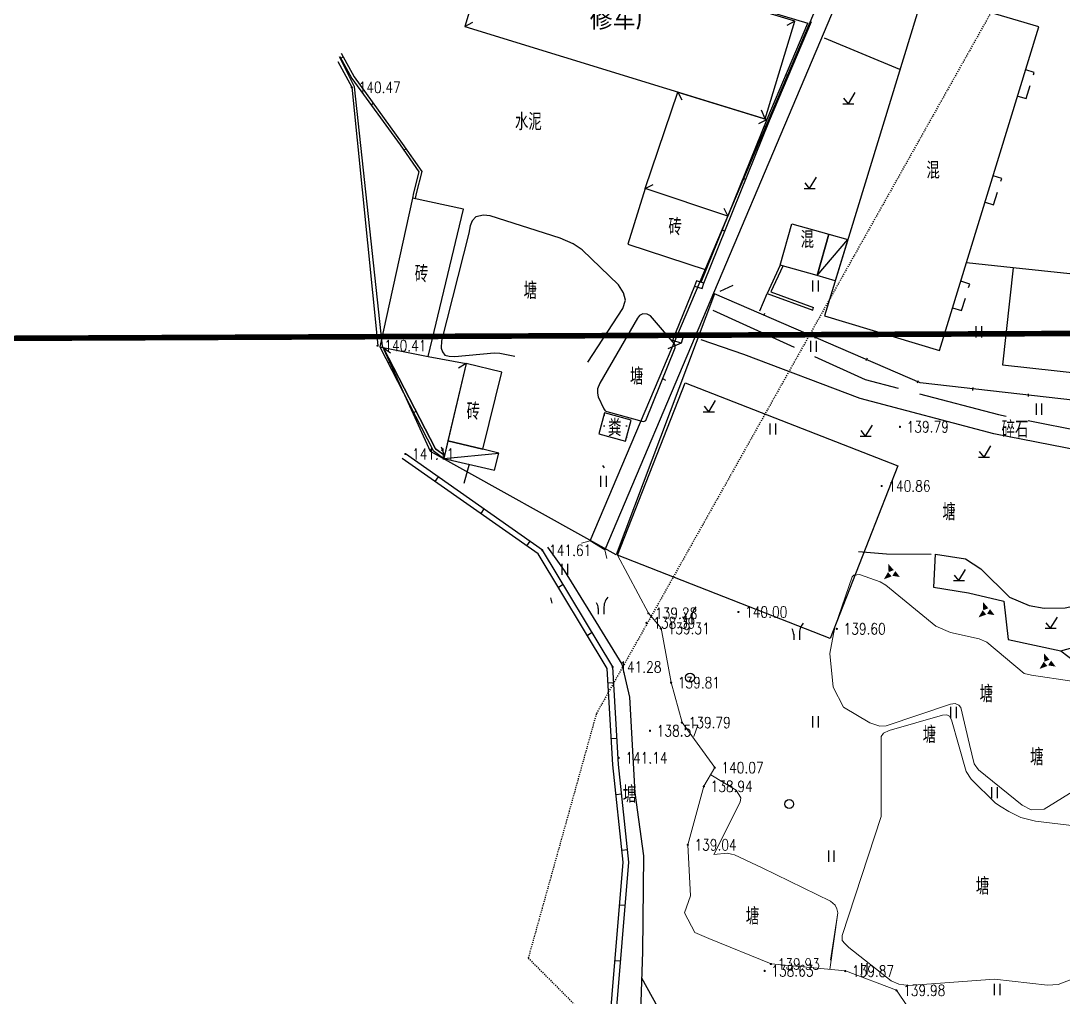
# Model space of a CAD drawing. Extents: x 529262 to 576451, y 2694391 to 2717535.
# Drawn here: x 564620.4 to 564713.5, y 2709730 to 2709817.3 of the extents above; entities that cross this region are included whole.
import ezdxf
from ezdxf.enums import TextEntityAlignment as Align

# ---------------------------------------------------------------- set-up
doc = ezdxf.new("R2010")
doc.units = 0
for name, pattern in [('DASH', [0.35, 0.25, -0.1]), ('X2', [10, 8, -2]), ('X3', [5, 4, -1]), ('X5', [3, 2, -1])]:
    doc.linetypes.add(name, pattern=pattern)
doc.layers.add('ASSIST', color=7, linetype='Continuous', plot=False)
for name, color, linetype in [('DLDW', 8, 'Continuous'), ('DLSS', 4, 'Continuous'), ('DMTZ', 8, 'Continuous'), ('GCD', 8, 'Continuous'), ('JMD', 8, 'Continuous'), ('ZBTZ', 8, 'Continuous'), ('ZJ', 7, 'Continuous'), ('新建水沟', 7, 'Continuous')]:
    doc.layers.add(name, color=color, linetype=linetype)
doc.layers.add('SXSS', color=5, linetype='Continuous', lineweight=0)
doc.styles.add('HZ', font='rs.shx', dxfattribs={"width": 0.8, "bigfont": 'hztxt.shx'})
doc.styles.add('等线体', font='simhei.ttf')
doc.linetypes.add('10421', pattern='A,2,[150,AAA.SHX,S=0.5,R=0,X=0,Y=0.5],1e-11', length=2)
doc.linetypes.add('10422', pattern='A,0.75,[150,AAA.SHX,S=0.5,R=0,X=0,Y=0.5],1.5,[177,AAA.SHX,S=1,R=0,X=0,Y=0.4],0.75', length=3)
doc.linetypes.add('1161', pattern='A,0,[149,AAA.SHX,S=0.15,R=0,X=0,Y=0],-1.6', length=1.6)

# ---------------------------------------------------------------- blocks, each defined once
blk = doc.blocks.new('GC200')
at = {"linetype": 'Continuous', "const_width": 0.2, "flags": 128}
blk.add_lwpolyline([(-0.1, 0, 1), (0.1, 0, 1)], format="xyb", close=True, dxfattribs=at)
blk = doc.blocks.new('gc121')
at = {"color": 8}
for p, q in [((-0.5, -1), (-0.5, 1)), ((0.5, -1), (0.5, 1))]:
    blk.add_line(p, q, dxfattribs=at)
blk = doc.blocks.new('gc123')
at = {"color": 8}
for p, q in [((0, 0), (1.2, 2)), ((-1, 0), (1, 0)), ((0, 0), (-0.8, 1))]:
    blk.add_line(p, q, dxfattribs=at)
blk = doc.blocks.new('gc246')
at = {"color": 8}
for p, q in [((-0.5, 1), (-0.5, 0)), ((0.5, 1), (0.5, 0))]:
    blk.add_line(p, q, dxfattribs=at)
for centre, radius, start, end in [((-2.94, 0.81), 2.45, 4.3743, 29.0242), ((3.4, 1.11), 2.91, 139.3312, 182.0887)]:
    blk.add_arc(centre, radius, start, end, dxfattribs=at)
blk = doc.blocks.new('gc087')
at = {"color": 8}
for points in [[(-0.62, 1.71, 0, 1, 0), (-0.1, 0.39, 1, 1, 0)], [(-1.41, -1.07, 0, 1, 0), (-0.34, -0.17, 1, 1, 0)], [(0.39, -0.01, 1, 0, 0), (1.46, -0.66, 1, 0, 0)]]:
    blk.add_lwpolyline(points, format="xyseb", dxfattribs=at)
blk = doc.blocks.new('gc122')
at = {"color": 8}
blk.add_circle((0, 0), 0.8, dxfattribs=at)

msp = doc.modelspace()

# ---------------------------------------------------------------- hatches: boundary and pattern name
at = {"layer": 'DLDW', "linetype": 'Continuous'}
h = msp.add_hatch(dxfattribs=at)
h.set_pattern_fill('1061', color=252, scale=0.5, style=0)
h.set_pattern_definition([(0, (114.99765, 2.56804), (0.5, 0.5), [0, -1]), (0, (115.49765, 3.06804), (0.5, 0.5), [0, -1])])
h.paths.add_polyline_path([(564674.927, 2709781.594), (564672.518, 2709782.247), (564672.014, 2709780.366), (564674.412, 2709779.714)])

# ---------------------------------------------------------------- linework, layer by layer
at = {"const_width": 0.5}
msp.add_lwpolyline([(564543.247, 2709852.188), (564390.328, 2709852.088), (564390.559, 2709280.688), (564922.468, 2709280.665), (564922.332, 2709352.706), (565168.072, 2709352.712), (565167.919, 2709791.396), (564543.048, 2709788.553), (564543.247, 2709852.188)], dxfattribs=at)
at = {"layer": 'ASSIST', "linetype": 'Continuous', "flags": 128}
msp.add_lwpolyline([(564672.558, 2709769.994), (564671.259, 2709770.784), (564697.4, 2709832.516), (564698.752, 2709831.885)], close=True, dxfattribs=at)
msp.add_lwpolyline([(564672.558, 2709769.994), (564671.259, 2709770.784), (564697.4, 2709832.516), (564698.752, 2709831.885)], close=True, dxfattribs=at)
at = {"layer": 'DLDW', "color": 252, "linetype": 'Continuous', "elevation": 139.231, "flags": 128}
msp.add_lwpolyline([(564674.927, 2709781.594), (564672.518, 2709782.247), (564672.014, 2709780.366), (564674.412, 2709779.714)], close=True, dxfattribs=at)
at = {"layer": 'DLSS', "linetype": 'Continuous'}
for p, q in [((564682.876, 2709793.127, 138.918), (564684.047, 2709793.644, 138.918)), ((564679.371, 2709788.469), (564678.197, 2709787.959))]:
    msp.add_line(p, q, dxfattribs=at)
at = {"layer": 'DLSS', "linetype": 'X2', "flags": 128}
msp.add_lwpolyline([(564682.214, 2709791.424), (564684.9, 2709790.208), (564695.821, 2709785.226), (564707.74, 2709782.081), (564715.211, 2709780.609), (564731.165, 2709778.972), (564749.934, 2709777.699), (564754.87, 2709778.299), (564755.737, 2709778.283), (564756.981, 2709778.177), (564763.231, 2709777.192), (564775.75, 2709775.314), (564792.375, 2709773.531), (564801.419, 2709772.823), (564803.023, 2709772.806), (564804.056, 2709773.154)], dxfattribs=at)
at = {"layer": 'DLSS', "linetype": 'Continuous', "flags": 128}
msp.add_lwpolyline([(564803.846, 2709769.521), (564803.764, 2709769.762), (564803.115, 2709770.086), (564792.169, 2709771.61), (564775.503, 2709773.397), (564762.948, 2709775.281), (564756.214, 2709776.334), (564755.167, 2709776.35), (564754.011, 2709776.318), (564749.962, 2709775.937), (564731.016, 2709777.222), (564714.951, 2709778.871), (564707.346, 2709780.369), (564695.373, 2709783.528), (564684.981, 2709787.459), (564681.183, 2709788.77)], dxfattribs=at)
at = {"layer": 'DLSS', "linetype": 'X3'}
msp.add_lwpolyline([(564695.232, 2709769.822), (564697.744, 2709769.628), (564702.114, 2709769.592), (564704.79, 2709769.194), (564706.162, 2709768.292), (564708.729, 2709765.765), (564710.498, 2709765.007), (564711.833, 2709764.755), (564713.711, 2709764.791), (564715.335, 2709765.152), (564718.331, 2709766.739), (564719.67, 2709767.994), (564720.877, 2709771.148), (564722.917, 2709778.053)], dxfattribs=at)
at = {"layer": 'DMTZ', "linetype": 'Continuous'}
msp.add_line((564667.708, 2709765.692), (564667.832, 2709765.207), dxfattribs=at)
at = {"layer": 'DMTZ', "linetype": '10422', "flags": 128}
msp.add_lwpolyline([(564671.048, 2709786.757), (564674.166, 2709791.561), (564674.409, 2709792.303), (564674.227, 2709792.963), (564673.776, 2709793.677), (564670.541, 2709796.823), (564669.735, 2709797.347), (564668.56, 2709797.854), (564662.32, 2709799.852), (564661.706, 2709799.909), (564661.036, 2709799.757), (564660.69, 2709799.409), (564660.526, 2709798.949), (564660.408, 2709798.308), (564657.956, 2709788.672), (564657.941, 2709788.016), (564658.064, 2709787.684), (564658.275, 2709787.405), (564658.641, 2709787.309), (564659.16, 2709787.271), (564662.684, 2709787.601), (564663.168, 2709787.584), (564664.511, 2709787.308)], dxfattribs=at)
msp.add_lwpolyline([(564672.744, 2709782.352), (564675.982, 2709781.464), (564676.117, 2709781.477), (564676.227, 2709781.562), (564678.856, 2709788.05), (564678.856, 2709788.134), (564678.842, 2709788.269), (564678.795, 2709788.409), (564676.651, 2709790.897), (564676.337, 2709791.067), (564675.958, 2709791.078), (564675.674, 2709790.937), (564675.472, 2709790.704), (564672.101, 2709784.892), (564671.905, 2709784.388), (564671.896, 2709784.004), (564671.962, 2709783.673), (564672.459, 2709782.584), (564672.579, 2709782.418)], close=True, dxfattribs=at)
at = {"layer": 'DMTZ', "linetype": '10421', "flags": 128}
for points in [[(564667.431, 2709770.236), (564668.913, 2709768.131), (564671.272, 2709764.318), (564674.083, 2709759.757), (564674.764, 2709756.816), (564675.239, 2709748.245), (564676.007, 2709742.608), (564675.926, 2709734.06), (564675.148, 2709710.632)], [(564675.848, 2709731.701), (564678.221, 2709727.391), (564680.492, 2709723.925)]]:
    msp.add_lwpolyline(points, dxfattribs=at)
at = {"layer": 'JMD', "linetype": 'Continuous'}
for p, q in [((564660.05, 2709816.794), (564660.755, 2709817.171)), ((564689.535, 2709817.264), (564688.83, 2709816.886)), ((564648.954, 2709813.963), (564649.173, 2709814.084)), ((564688.974, 2709812.356, 139.67), (564688.743, 2709812.454, 139.67)), ((564679.078, 2709810.928), (564679.443, 2709810.216)), ((564651.666, 2709809.774), (564651.869, 2709809.92)), ((564686.903, 2709808.516), (564686.551, 2709809.303)), ((564686.337, 2709808.111), (564687.053, 2709808.467)), ((564687.032, 2709807.749, 139.67), (564686.8, 2709807.842, 139.67)), ((564654.584, 2709805.714), (564654.79, 2709805.857)), ((564685.158, 2709803.113, 139.67), (564684.927, 2709803.207, 139.67)), ((564676.165, 2709802.288), (564676.881, 2709802.644)), ((564683.194, 2709800.534), (564683.558, 2709799.822)), ((564683.285, 2709798.478, 139.67), (564683.053, 2709798.571, 139.67)), ((564691.532, 2709794.504), (564694.28, 2709797.737)), ((564686.769, 2709790.933), (564686.87, 2709791.162)), ((564691.139, 2709791.417, 139.236), (564691.225, 2709791.652, 139.236)), ((564691.349, 2709788.925), (564691.449, 2709789.154)), ((564652.755, 2709788.089), (564653.393, 2709787.606)), ((564653.188, 2709786.702), (564653.411, 2709786.817)), ((564660.154, 2709786.657), (564659.485, 2709786.217)), ((564695.928, 2709786.917), (564696.028, 2709787.146)), ((564678.024, 2709785.141, 140.359), (564677.792, 2709785.234, 140.359)), ((564700.507, 2709784.909), (564700.607, 2709785.138)), ((564705.448, 2709784.247), (564705.477, 2709784.496)), ((564710.417, 2709783.684), (564710.445, 2709783.932)), ((564655.48, 2709782.258), (564655.702, 2709782.373)), ((564658.241, 2709778.428), (564657.964, 2709779.178)), ((564672.522, 2709777.316, 140.359), (564672.395, 2709777.531, 140.359)), ((564657.669, 2709776.514), (564657.381, 2709776.105)), ((564661.759, 2709773.639), (564661.471, 2709773.23)), ((564665.849, 2709770.763), (564665.562, 2709770.354)), ((564668.849, 2709766.871), (564668.42, 2709766.614)), ((564671.426, 2709762.587), (564670.998, 2709762.329)), ((564673.35, 2709758.101), (564672.851, 2709758.072)), ((564673.639, 2709753.109), (564673.14, 2709753.08)), ((564674.054, 2709748.128), (564673.557, 2709748.075)), ((564674.578, 2709743.155), (564674.081, 2709743.103)), ((564674.371, 2709738.175), (564673.873, 2709738.216)), ((564673.96, 2709733.192), (564673.462, 2709733.233))]:
    msp.add_line(p, q, dxfattribs=at)
at = {"layer": 'JMD', "linetype": 'Continuous', "flags": 128}
for points in [[(564657.914, 2709836.07), (564740.375, 2709810.162), (564733.483, 2709781.181), (564700.747, 2709784.927), (564682.367, 2709792.877), (564673.576, 2709769.523), (564656.97, 2709778.787), (564652.685, 2709788.193), (564650.196, 2709811.376), (564648.858, 2709814.061)], [(564662.12, 2709825.61), (564662.133, 2709825.606), (564690.705, 2709817.079)], [(564648.998, 2709814.402), (564650.163, 2709812.283), (564654.458, 2709806.334), (564656.199, 2709803.831), (564655.711, 2709801.85), (564655.611, 2709801.393)], [(564648.698, 2709813.67), (564649.958, 2709811.361), (564652.257, 2709788.255)], [(564648.876, 2709814.105), (564649.952, 2709812.149), (564654.254, 2709806.189), (564655.93, 2709803.781), (564655.468, 2709801.907), (564655.366, 2709801.447)], [(564688.241, 2709795.432), (564687.057, 2709792.912), (564691.139, 2709791.417)], [(564688.484, 2709795.363), (564687.399, 2709793.053), (564691.225, 2709791.652)], [(564652.441, 2709788.153), (564652.441, 2709788.153), (564657.232, 2709778.86), (564658.18, 2709778.163)], [(564652.755, 2709788.089), (564657.427, 2709779.027), (564658.226, 2709778.44)], [(564671.259, 2709706.565), (564674.191, 2709742.063), (564673.274, 2709750.756), (564672.776, 2709759.373), (564666.616, 2709769.613), (564654.455, 2709778.162)], [(564671.666, 2709705.423), (564674.693, 2709742.068), (564673.773, 2709750.797), (564673.268, 2709759.525), (564666.99, 2709769.961), (564654.743, 2709778.571)], [(564658.18, 2709778.163), (564663.084, 2709778.643)]]:
    msp.add_lwpolyline(points, dxfattribs=at)
at = {"layer": 'JMD', "flags": 128}
for points in [[(564662.645, 2709825.378), (564660.05, 2709816.794), (564686.903, 2709808.516), (564689.535, 2709817.264)], [(564676.165, 2709802.288), (564679.078, 2709810.928), (564687.053, 2709808.467), (564683.558, 2709799.822)]]:
    msp.add_lwpolyline(points, close=True, dxfattribs=at)
at = {"layer": 'JMD', "linetype": 'Continuous', "flags": 128}
for points, elevation in [([(564702.472, 2709787.816), (564711.365, 2709816.745), (564701.049, 2709819.819), (564692.189, 2709790.913)], 141.21), ([(564659.92, 2709800.445), (564655.366, 2709801.447), (564652.441, 2709788.153), (564656.781, 2709787.265)], 139.7), ([(564692.579, 2709798.217), (564691.532, 2709794.504), (564688.241, 2709795.432), (564689.288, 2709799.145)], 139.236), ([(564733.817, 2709792.575), (564709.056, 2709795.218), (564708.101, 2709786.516), (564732.821, 2709783.823)], 139.357), ([(564680.586, 2709793.566), (564681.247, 2709793.355), (564681.411, 2709793.842), (564680.75, 2709794.053)], 139.67), ([(564678.89, 2709789.401), (564679.607, 2709789.153), (564679.371, 2709788.469), (564678.647, 2709788.698)], 139.155), ([(564663.367, 2709785.877), (564660.154, 2709786.657), (564658.542, 2709779.723), (564661.653, 2709779)], 139.144), ([(564661.653, 2709779), (564658.542, 2709779.723), (564658.18, 2709778.163), (564662.705, 2709777.12), (564663.084, 2709778.643)], 139.144)]:
    msp.add_lwpolyline(points, close=True, dxfattribs=dict(at, elevation=elevation))
for points, elevation in [([(564681.172, 2709793.918), (564687.062, 2709808.489), (564690.705, 2709817.079)], 139.67), ([(564681.411, 2709793.842), (564687.293, 2709808.393), (564691.044, 2709817.239)], 139.67), ([(564658.18, 2709778.163), (564662.705, 2709777.12)], 140.359), ([(564662.759, 2709777.364), (564662.765, 2709777.363)], 140.359)]:
    msp.add_lwpolyline(points, dxfattribs=dict(at, elevation=elevation))
at = {"layer": 'JMD', "linetype": 'X5', "flags": 128}
for points in [[(564709.465, 2709810.565), (564710.21, 2709810.336), (564710.933, 2709812.671), (564710.183, 2709812.901)], [(564706.546, 2709801.069), (564707.307, 2709800.835), (564708.042, 2709803.207), (564707.275, 2709803.443)]]:
    msp.add_lwpolyline(points, dxfattribs=at)
at = {"layer": 'JMD', "linetype": 'Continuous', "flags": 128}
for points in [[(564676.165, 2709802.288), (564674.608, 2709797.335), (564681.622, 2709795.033), (564683.558, 2709799.822)], [(564693.149, 2709794.048), (564691.532, 2709794.504), (564692.579, 2709798.217), (564694.28, 2709797.737)]]:
    msp.add_lwpolyline(points, close=True, dxfattribs=at)
at = {"layer": 'JMD', "linetype": 'X5', "elevation": -0.009, "flags": 128}
msp.add_lwpolyline([(564703.644, 2709791.63), (564704.441, 2709791.385), (564705.176, 2709793.757), (564704.374, 2709794.004)], dxfattribs=at)
at = {"layer": 'JMD', "elevation": 139.144, "flags": 128}
msp.add_lwpolyline([(564658.241, 2709778.428), (564657.427, 2709779.027), (564652.755, 2709788.089), (564656.781, 2709787.265), (564660.154, 2709786.657)], close=True, dxfattribs=at)
at = {"layer": 'JMD', "linetype": 'Continuous'}
msp.add_lwpolyline([(564679.751, 2709784.928), (564698.762, 2709777.487), (564692.692, 2709762.044), (564673.705, 2709769.496)], close=True, dxfattribs=at)
at = {"layer": 'SXSS', "color": 8, "linetype": 'Continuous'}
for p, q in [((564671.259, 2709770.784), (564697.4, 2709832.516)), ((564672.558, 2709769.994), (564698.752, 2709831.885)), ((564671.259, 2709770.784), (564670.482, 2709770.595)), ((564672.558, 2709769.994), (564672.747, 2709769.217))]:
    msp.add_line(p, q, dxfattribs=at)
at = {"layer": 'SXSS', "color": 8, "linetype": 'X5'}
msp.add_line((564672.558, 2709769.994), (564671.259, 2709770.784), dxfattribs=at)
at = {"layer": 'SXSS', "color": 8, "linetype": 'Continuous', "flags": 128}
msp.add_lwpolyline([(564673.705, 2709769.496), (564676.461, 2709764.323), (564677.584, 2709762.968), (564678.495, 2709758.127), (564679.461, 2709754.551), (564682.397, 2709750.518), (564681.422, 2709748.845), (564679.987, 2709743.615), (564680.211, 2709739.05), (564679.688, 2709737.528), (564680.606, 2709735.774), (564681.866, 2709735.221), (564687.419, 2709732.962), (564694.06, 2709732.329), (564698.637, 2709730.602), (564700.586, 2709727.674), (564702.18, 2709722.807), (564702.849, 2709721.453), (564707.936, 2709715.395), (564706.502, 2709707.511)], dxfattribs=at)
at = {"layer": 'SXSS', "color": 8, "linetype": '10421', "flags": 128}
for points in [[(564717.859, 2709752.568), (564719.214, 2709756.524), (564719.116, 2709757.093), (564718.793, 2709757.367), (564717.895, 2709757.707), (564710.686, 2709758.762), (564710.047, 2709758.933), (564706.714, 2709761.724), (564706.033, 2709762.025), (564703.448, 2709762.603), (564702.139, 2709763.158), (564697.685, 2709766.827), (564697.171, 2709767.118), (564695.335, 2709767.766), (564695.092, 2709767.756), (564694.81, 2709767.712), (564694.676, 2709767.578), (564693.145, 2709763.15), (564692.999, 2709762.481), (564692.674, 2709760.713), (564692.964, 2709757.713), (564693.886, 2709755.903), (564696.246, 2709754.51), (564697.148, 2709754.202), (564697.718, 2709754.242), (564703.469, 2709756.175), (564703.868, 2709756.228), (564704.216, 2709756.102), (564704.386, 2709755.876), (564705.167, 2709752.568)], [(564705.167, 2709752.568), (564705.573, 2709750.85), (564705.961, 2709750.311), (564709.867, 2709747.138), (564710.683, 2709746.727), (564711.832, 2709746.794), (564716.13, 2709749.454), (564716.671, 2709749.924), (564717.176, 2709750.575), (564717.859, 2709752.568)], [(564705.167, 2709752.568), (564705.573, 2709750.85), (564705.961, 2709750.311), (564709.867, 2709747.138), (564710.683, 2709746.727), (564711.832, 2709746.794), (564716.13, 2709749.454), (564716.671, 2709749.924), (564717.176, 2709750.575), (564717.859, 2709752.568)], [(564682.301, 2709742.727), (564684.654, 2709747.409), (564684.71, 2709747.813), (564684.299, 2709748.484), (564682.047, 2709749.852)], [(564692.741, 2709733.304), (564693.374, 2709737.531), (564693.308, 2709737.881), (564693.144, 2709738.22), (564692.732, 2709738.561), (564686.632, 2709741.532), (564684.145, 2709742.7), (564683.882, 2709742.782), (564683.539, 2709742.846), (564682.301, 2709742.727)], [(564692.661, 2709732.462), (564693.374, 2709737.531), (564693.308, 2709737.881), (564693.144, 2709738.22), (564692.732, 2709738.561), (564686.632, 2709741.532), (564684.145, 2709742.7), (564683.882, 2709742.782), (564683.539, 2709742.846), (564682.301, 2709742.727)]]:
    msp.add_lwpolyline(points, dxfattribs=at)
at = {"layer": 'SXSS', "color": 8, "linetype": '10421'}
for points in [[(564704.187, 2709752.568), (564703.563, 2709754.775), (564703.359, 2709755.1), (564703.134, 2709755.24), (564702.741, 2709755.212), (564697.982, 2709753.834), (564697.47, 2709753.575), (564697.252, 2709753.301), (564697.252, 2709752.568)], [(564697.252, 2709752.568), (564697.252, 2709746.137), (564693.761, 2709735.499), (564693.782, 2709735.042), (564693.782, 2709735.042)], [(564697.252, 2709752.568), (564697.252, 2709746.137), (564693.761, 2709735.499), (564693.782, 2709735.042), (564693.782, 2709735.042)], [(564717.247, 2709744.966), (564711.046, 2709745.712), (564709.757, 2709746.058), (564708.684, 2709746.57), (564707.974, 2709746.992), (564707.471, 2709747.335), (564705.311, 2709749.463), (564704.865, 2709750.166), (564704.187, 2709752.568)], [(564717.247, 2709744.966), (564711.046, 2709745.712), (564709.757, 2709746.058), (564708.684, 2709746.57), (564707.974, 2709746.992), (564707.471, 2709747.335), (564705.311, 2709749.463), (564704.865, 2709750.166), (564704.187, 2709752.568)], [(564693.782, 2709735.042), (564694.014, 2709734.787), (564694.384, 2709734.428), (564698.149, 2709731.429), (564698.833, 2709731.156), (564699.739, 2709731.02), (564707.383, 2709731.581), (564712.142, 2709731.043), (564713.071, 2709731.12), (564721.876, 2709734.489)], [(564693.782, 2709735.042), (564694.014, 2709734.787), (564694.384, 2709734.428), (564698.149, 2709731.429), (564698.833, 2709731.156), (564699.739, 2709731.02), (564707.383, 2709731.581), (564712.142, 2709731.043), (564713.071, 2709731.12), (564721.876, 2709734.489)]]:
    msp.add_lwpolyline(points, dxfattribs=at)
at = {"layer": 'ZBTZ', "linetype": '1161'}
msp.add_lwpolyline([(564698.944, 2709812.953), (564692.211, 2709815.739)], dxfattribs=at)
at = {"layer": 'ZBTZ', "linetype": '1161', "flags": 128}
for points, elevation in [([(564709.056, 2709795.218), (564704.884, 2709795.663)], 139.357), ([(564680.586, 2709793.566), (564678.89, 2709789.401)], 139.67), ([(564686.402, 2709791.367), (564687.057, 2709792.912)], 139.236), ([(564660.436, 2709777.643), (564659.961, 2709775.913)], 139.144), ([(564713.332, 2709760.95), (564716.451, 2709758.554), (564718.829, 2709764.625)], 139.387)]:
    msp.add_lwpolyline(points, dxfattribs=dict(at, elevation=elevation))
msp.add_lwpolyline([(564702.095, 2709769.592), (564701.937, 2709766.647), (564705.054, 2709766.151), (564708.213, 2709765.385), (564708.616, 2709761.952), (564713.332, 2709760.95), (564714.936, 2709761.395), (564717.491, 2709763.071), (564718.829, 2709764.625), (564719.67, 2709767.994)], dxfattribs=at)
at = {"layer": '新建水沟', "color": 5, "linetype": 'DASH', "ltscale": 0.1, "elevation": 143.04}
msp.add_lwpolyline([(564692.655, 2710239.775), (564722.404, 2710203.912), (564749.087, 2710144.577), (564801.321, 2710058.696), (564858.94, 2709973.728), (564856.64, 2709887.325), (564736.482, 2709870.316), (564671.801, 2709755.331), (564665.716, 2709733.478), (564684.342, 2709714.784), (564705.355, 2709682.444), (564764.149, 2709670.422), (564829.539, 2709662.444), (564838.011, 2709659.606), (564818.767, 2709548.337)], dxfattribs=at)
msp.add_lwpolyline([(564692.655, 2710239.775), (564722.404, 2710203.912), (564749.087, 2710144.577), (564801.321, 2710058.696), (564858.94, 2709973.728), (564856.64, 2709887.325), (564736.482, 2709870.316), (564671.801, 2709755.331), (564665.716, 2709733.478), (564684.342, 2709714.784), (564705.355, 2709682.444), (564764.149, 2709670.422), (564829.539, 2709662.444), (564838.011, 2709659.606), (564818.767, 2709548.337)], dxfattribs=at)
msp.add_lwpolyline([(564692.655, 2710239.775), (564722.404, 2710203.912), (564749.087, 2710144.577), (564801.321, 2710058.696), (564858.94, 2709973.728), (564856.64, 2709887.325), (564736.482, 2709870.316), (564671.801, 2709755.331), (564665.716, 2709733.478), (564684.342, 2709714.784), (564705.355, 2709682.444), (564764.149, 2709670.422), (564829.539, 2709662.444), (564838.011, 2709659.606), (564818.767, 2709548.337)], dxfattribs=at)

# ---------------------------------------------------------------- block references
at = {"layer": 'DMTZ', "linetype": '1161', "xscale": 0.5, "yscale": 0.5, "zscale": 0.5}
for p in [(564698.205, 2709767.884), (564706.665, 2709764.474), (564712.123, 2709759.872)]:
    msp.add_blockref('gc087', p, dxfattribs=at)
at = {"layer": 'GCD', "color": 3, "linetype": 'Continuous'}
ref = msp.add_blockref('GC200', (564649.946, 2709811.345, 140.468), dxfattribs=dict(at, xscale=0.5, yscale=0.5, zscale=0.5))
ref.add_attrib('height', '140.47', dxfattribs={"linetype": 'Continuous', "height": 1, "style": 'HZ', "width": 0.8}).set_placement((564650.546, 2709811.345, 140.468), align=Align.MIDDLE_LEFT)
ref = msp.add_blockref('GC200', (564652.245, 2709788.239, 140.41), dxfattribs=dict(at, xscale=0.5, yscale=0.5, zscale=0.5))
ref.add_attrib('height', '140.41', dxfattribs={"linetype": 'Continuous', "height": 1, "style": 'HZ', "width": 0.8}).set_placement((564652.845, 2709788.239, 140.41), align=Align.MIDDLE_LEFT)
ref = msp.add_blockref('GC200', (564698.941, 2709780.985, 139.793), dxfattribs=dict(at, xscale=0.5, yscale=0.5, zscale=0.5))
ref.add_attrib('height', '139.79', dxfattribs={"linetype": 'Continuous', "height": 1, "style": 'HZ', "width": 0.8}).set_placement((564699.541, 2709780.985, 139.793), align=Align.MIDDLE_LEFT)
ref = msp.add_blockref('GC200', (564654.731, 2709778.555, 141.109), dxfattribs=dict(at, xscale=0.5, yscale=0.5, zscale=0.5))
ref.add_attrib('height', '141.11', dxfattribs={"linetype": 'Continuous', "height": 1, "style": 'HZ', "width": 0.8}).set_placement((564655.331, 2709778.555, 141.109), align=Align.MIDDLE_LEFT)
ref = msp.add_blockref('GC200', (564697.301, 2709775.693, 140.856), dxfattribs=dict(at, xscale=0.5, yscale=0.5, zscale=0.5))
ref.add_attrib('height', '140.86', dxfattribs={"linetype": 'Continuous', "height": 1, "style": 'HZ', "width": 0.8}).set_placement((564697.901, 2709775.693, 140.856), align=Align.MIDDLE_LEFT)
ref = msp.add_blockref('GC200', (564666.978, 2709769.945, 141.614), dxfattribs=dict(at, xscale=0.5, yscale=0.5, zscale=0.5))
ref.add_attrib('height', '141.61', dxfattribs={"linetype": 'Continuous', "height": 1, "style": 'HZ', "width": 0.8}).set_placement((564667.578, 2709769.945, 141.614), align=Align.MIDDLE_LEFT)
ref = msp.add_blockref('GC200', (564684.501, 2709764.428, 140.001), dxfattribs=dict(at, xscale=0.5, yscale=0.5, zscale=0.5))
ref.add_attrib('height', '140.00', dxfattribs={"linetype": 'Continuous', "height": 1, "style": 'HZ', "width": 0.8}).set_placement((564685.101, 2709764.428, 140.001), align=Align.MIDDLE_LEFT)
ref = msp.add_blockref('GC200', (564676.289, 2709763.45, 138.386), dxfattribs=dict(at, xscale=0.5, yscale=0.5, zscale=0.5))
ref.add_attrib('height', '138.39', dxfattribs={"linetype": 'Continuous', "height": 1, "style": 'HZ', "width": 0.8}).set_placement((564676.889, 2709763.45, 138.386), align=Align.MIDDLE_LEFT)
ref = msp.add_blockref('GC200', (564676.449, 2709764.307, 139.283), dxfattribs=dict(at, xscale=0.5, yscale=0.5, zscale=0.5))
ref.add_attrib('height', '139.28', dxfattribs={"linetype": 'Continuous', "height": 1, "style": 'HZ', "width": 0.8}).set_placement((564677.049, 2709764.307, 139.283), align=Align.MIDDLE_LEFT)
ref = msp.add_blockref('GC200', (564677.572, 2709762.952, 139.306), dxfattribs=dict(at, xscale=0.5, yscale=0.5, zscale=0.5))
ref.add_attrib('height', '139.31', dxfattribs={"linetype": 'Continuous', "height": 1, "style": 'HZ', "width": 0.8}).set_placement((564678.172, 2709762.952, 139.306), align=Align.MIDDLE_LEFT)
ref = msp.add_blockref('GC200', (564693.297, 2709762.914, 139.597), dxfattribs=dict(at, xscale=0.5, yscale=0.5, zscale=0.5))
ref.add_attrib('height', '139.60', dxfattribs={"linetype": 'Continuous', "height": 1, "style": 'HZ', "width": 0.8}).set_placement((564693.897, 2709762.914, 139.597), align=Align.MIDDLE_LEFT)
ref = msp.add_blockref('GC200', (564673.256, 2709759.509, 141.284), dxfattribs=dict(at, xscale=0.5, yscale=0.5, zscale=0.5))
ref.add_attrib('height', '141.28', dxfattribs={"linetype": 'Continuous', "height": 1, "style": 'HZ', "width": 0.8}).set_placement((564673.856, 2709759.509, 141.284), align=Align.MIDDLE_LEFT)
ref = msp.add_blockref('GC200', (564678.483, 2709758.111, 139.814), dxfattribs=dict(at, xscale=0.5, yscale=0.5, zscale=0.5))
ref.add_attrib('height', '139.81', dxfattribs={"linetype": 'Continuous', "height": 1, "style": 'HZ', "width": 0.8}).set_placement((564679.083, 2709758.111, 139.814), align=Align.MIDDLE_LEFT)
ref = msp.add_blockref('GC200', (564679.449, 2709754.535, 139.787), dxfattribs=dict(at, xscale=0.5, yscale=0.5, zscale=0.5))
ref.add_attrib('height', '139.79', dxfattribs={"linetype": 'Continuous', "height": 1, "style": 'HZ', "width": 0.8}).set_placement((564680.049, 2709754.535, 139.787), align=Align.MIDDLE_LEFT)
ref = msp.add_blockref('GC200', (564676.602, 2709753.801, 138.573), dxfattribs=dict(at, xscale=0.5, yscale=0.5, zscale=0.5))
ref.add_attrib('height', '138.57', dxfattribs={"linetype": 'Continuous', "height": 1, "style": 'HZ', "width": 0.8}).set_placement((564677.202, 2709753.801, 138.573), align=Align.MIDDLE_LEFT)
ref = msp.add_blockref('GC200', (564673.8, 2709751.378, 141.137), dxfattribs=dict(at, xscale=0.5, yscale=0.5, zscale=0.5))
ref.add_attrib('height', '141.14', dxfattribs={"linetype": 'Continuous', "height": 1, "style": 'HZ', "width": 0.8}).set_placement((564674.4, 2709751.378, 141.137), align=Align.MIDDLE_LEFT)
ref = msp.add_blockref('GC200', (564682.385, 2709750.502, 140.07), dxfattribs=dict(at, xscale=0.5, yscale=0.5, zscale=0.5))
ref.add_attrib('height', '140.07', dxfattribs={"linetype": 'Continuous', "height": 1, "style": 'HZ', "width": 0.8}).set_placement((564682.985, 2709750.502, 140.07), align=Align.MIDDLE_LEFT)
ref = msp.add_blockref('GC200', (564681.41, 2709748.829, 138.939), dxfattribs=dict(at, xscale=0.5, yscale=0.5, zscale=0.5))
ref.add_attrib('height', '138.94', dxfattribs={"linetype": 'Continuous', "height": 1, "style": 'HZ', "width": 0.8}).set_placement((564682.01, 2709748.829, 138.939), align=Align.MIDDLE_LEFT)
ref = msp.add_blockref('GC200', (564679.975, 2709743.599, 139.044), dxfattribs=dict(at, xscale=0.5, yscale=0.5, zscale=0.5))
ref.add_attrib('height', '139.04', dxfattribs={"linetype": 'Continuous', "height": 1, "style": 'HZ', "width": 0.8}).set_placement((564680.575, 2709743.599, 139.044), align=Align.MIDDLE_LEFT)
ref = msp.add_blockref('GC200', (564687.407, 2709732.946, 139.93), dxfattribs=dict(at, xscale=0.5, yscale=0.5, zscale=0.5))
ref.add_attrib('height', '139.93', dxfattribs={"linetype": 'Continuous', "height": 1, "style": 'HZ', "width": 0.8}).set_placement((564688.007, 2709732.946, 139.93), align=Align.MIDDLE_LEFT)
ref = msp.add_blockref('GC200', (564686.845, 2709732.333, 138.634), dxfattribs=dict(at, xscale=0.5, yscale=0.5, zscale=0.5))
ref.add_attrib('height', '138.63', dxfattribs={"linetype": 'Continuous', "height": 1, "style": 'HZ', "width": 0.8}).set_placement((564687.445, 2709732.333, 138.634), align=Align.MIDDLE_LEFT)
ref = msp.add_blockref('GC200', (564694.048, 2709732.313, 139.867), dxfattribs=dict(at, xscale=0.5, yscale=0.5, zscale=0.5))
ref.add_attrib('height', '139.87', dxfattribs={"linetype": 'Continuous', "height": 1, "style": 'HZ', "width": 0.8}).set_placement((564694.648, 2709732.313, 139.867), align=Align.MIDDLE_LEFT)
ref = msp.add_blockref('GC200', (564698.625, 2709730.586, 139.982), dxfattribs=dict(at, xscale=0.5, yscale=0.5, zscale=0.5))
ref.add_attrib('height', '139.98', dxfattribs={"linetype": 'Continuous', "height": 1, "style": 'HZ', "width": 0.8}).set_placement((564699.225, 2709730.586, 139.982), align=Align.MIDDLE_LEFT)
at = {"layer": 'ZBTZ', "linetype": 'Continuous', "xscale": 0.5, "yscale": 0.5}
for name, p in [('gc123', (564694.333, 2709809.882)), ('gc123', (564690.87, 2709802.303)), ('gc121', (564691.417, 2709793.583)), ('gc121', (564706.005, 2709789.473)), ('gc121', (564691.239, 2709788.182)), ('gc123', (564681.864, 2709782.339)), ('gc121', (564711.386, 2709782.564)), ('gc121', (564687.583, 2709780.792)), ('gc123', (564695.875, 2709780.144)), ('gc123', (564706.458, 2709778.274)), ('gc121', (564672.459, 2709776.106, -0.02)), ('gc121', (564668.995, 2709768.247)), ('gc123', (564704.213, 2709767.229)), ('gc246', (564672.226, 2709764.244)), ('gc246', (564680.09, 2709763.371)), ('gc123', (564712.411, 2709762.966)), ('gc246', (564689.703, 2709761.929)), ('gc121', (564703.734, 2709755.444)), ('gc121', (564691.411, 2709754.6)), ('gc121', (564707.418, 2709748.269)), ('gc121', (564707.418, 2709748.269)), ('gc121', (564692.821, 2709742.583)), ('gc121', (564692.821, 2709742.583)), ('gc121', (564695.769, 2709732.515)), ('gc121', (564695.769, 2709732.515)), ('gc121', (564707.634, 2709730.661)), ('gc121', (564707.634, 2709730.661))]:
    msp.add_blockref(name, p, dxfattribs=at)
at = {"layer": 'ZBTZ', "linetype": 'Continuous', "xscale": 0.5, "yscale": 0.5, "zscale": 0.5}
for p in [(564680.175, 2709758.556), (564689.04, 2709747.253), (564689.04, 2709747.253)]:
    msp.add_blockref('gc122', p, dxfattribs=at)

# ---------------------------------------------------------------- texts
at = {"layer": 'DLDW', "color": 252, "linetype": 'Continuous', "style": 'HZ', "width": 0.8}
msp.add_text('粪', height=1.5, dxfattribs=at).set_placement((564673.448, 2709780.971), align=Align.MIDDLE)
at = {"layer": 'JMD', "linetype": 'Continuous', "style": 'HZ', "width": 0.8}
for s, p in [('混', (564702.505, 2709803.92)), ('砖', (564679.439, 2709798.861)), ('混', (564691.259, 2709797.728)), ('砖', (564656.771, 2709794.659)), ('砖', (564661.399, 2709782.356))]:
    msp.add_text(s, height=1.5, dxfattribs=at).set_placement(p, align=Align.MIDDLE_RIGHT)
at = {"layer": 'SXSS', "color": 8, "linetype": '10421', "style": 'HZ', "width": 0.8}
for p in [(564665.903, 2709793.253), (564675.41, 2709785.579), (564703.33, 2709773.451), (564706.663, 2709757.188), (564701.572, 2709753.535), (564711.181, 2709751.536), (564711.181, 2709751.536), (564674.776, 2709748.206), (564674.776, 2709748.206), (564706.33, 2709739.993), (564706.33, 2709739.993), (564685.761, 2709737.3), (564685.761, 2709737.3)]:
    msp.add_text('塘', height=1.5, dxfattribs=at).set_placement(p, align=Align.MIDDLE)
at = {"layer": 'ZJ', "color": 8, "linetype": 'Continuous', "style": '等线体'}
msp.add_text('修车厂', height=1.5, dxfattribs=at).set_placement((564674.281, 2709817.438), align=Align.MIDDLE)
at = {"layer": 'ZJ', "color": 8, "linetype": 'Continuous', "style": 'HZ', "width": 0.8}
for s, p in [('水泥', (564665.725, 2709808.338)), ('碎石', (564709.224, 2709780.839))]:
    msp.add_text(s, height=1.5, dxfattribs=at).set_placement(p, align=Align.MIDDLE)

doc.saveas('drawing.dxf')
